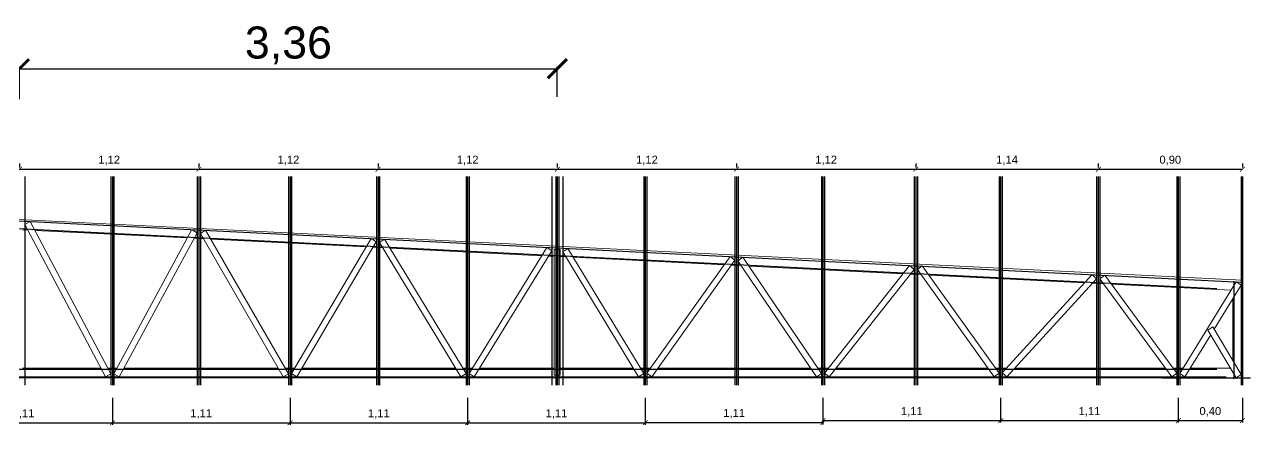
# Model space of a CAD drawing. Header units: millimetres. Extents: x 265 to 899, y -203 to 32.
# Drawn here: x 814.56 to 822.22, y -127.07 to -124.56 of the extents above; entities that cross this region are included whole.
import ezdxf

# ---------------------------------------------------------------- set-up
doc = ezdxf.new("R2010")
doc.units = ezdxf.units.MM
doc.header["$LTSCALE"] = 0.1
doc.header["$MEASUREMENT"] = 0
doc.header["$PDMODE"] = 3
doc.header["$PDSIZE"] = 0.1
doc.linetypes.add('CONTINUA', pattern=[200, 100, 100])
doc.layers.get('DEFPOINTS').update_dxf_attribs({"color": 1})
for name, color, linetype, lineweight in [('00_EST_ANGULARES', 4, 'CONTINUA', 20), ('00_EST_Cotas', 6, 'Continuous', 9), ('00_EST_Viga', 5, 'Continuous', 20), ('00_EST_Viga_Montante', 5, 'Continuous', 20)]:
    doc.layers.add(name, color=color, linetype=linetype, lineweight=lineweight)
doc.layers.add('00_EST_Aux', color=7, linetype='Continuous', true_color=0xd02fca, plot=False)
doc.styles.add('Arial1_50', font='arial.ttf', dxfattribs={"height": 0.05})
doc.styles.add('Arial20', font='arial.ttf', dxfattribs={"height": 0.2})
doc.dimstyles.new('Cota 1-100-Andres', dxfattribs={"dimtxt": 0.2, "dimasz": 0.12, "dimexe": 0.012, "dimexo": 0.15, "dimgap": 0.025, "dimtad": 1, "dimzin": 0, "dimtxsty": 'Arial20', "dimblk1": 'ARCHTICK', "dimblk2": 'ARCHTICK', "dimsah": 1, "dimcen": 0.09, "dimclrd": 256, "dimclre": 256, "dimclrt": 256, "dimazin": 0, "dimtfac": 1, "dimtofl": 0, "dimtmove": 0, "dimatfit": 3, "dimldrblk": 'ARCHTICK', "dimfxl": 1, "dimtolj": 1, "dimtzin": 0, "dimarcsym": 0})
doc.dimstyles.new('Cota 1-25-Andres', dxfattribs={"dimtxt": 0.05, "dimasz": 0.03, "dimexe": 0.012, "dimexo": 0.08, "dimgap": 0.025, "dimtad": 1, "dimzin": 0, "dimtxsty": 'Arial1_50', "dimblk1": 'ARCHTICK', "dimblk2": 'ARCHTICK', "dimsah": 1, "dimcen": 0.09, "dimclrd": 256, "dimclre": 256, "dimclrt": 256, "dimazin": 0, "dimtfac": 1, "dimtofl": 0, "dimtmove": 0, "dimatfit": 3, "dimldrblk": 'ARCHTICK', "dimfxl": 1, "dimtolj": 1, "dimtzin": 0, "dimarcsym": 0})

# ---------------------------------------------------------------- blocks, each defined once
blk = doc.blocks.new('_ARCHTICK')
at = {"color": 0, "linetype": 'ByBlock', "const_width": 0.15}
blk.add_lwpolyline([(-0.5, -0.5), (0.5, 0.5)], dxfattribs=at)
blk = doc.blocks.new('*D231')
at = {"layer": '00_EST_Cotas', "lineweight": -2, "transparency": 16777216}
for p, q in [((814.0028, -126.8958), (814.0028, -127.0632)), ((815.1128, -126.8958), (815.1128, -127.0632)), ((814.0028, -127.0512), (815.1128, -127.0512))]:
    blk.add_line(p, q, dxfattribs=at)
at = {"layer": 'DEFPOINTS', "color": 0, "transparency": 16777216}
for p in [(814.0028, -126.8158), (815.1128, -126.8158), (815.1128, -127.0512)]:
    blk.add_point(p, dxfattribs=at)
at = {"layer": '00_EST_Cotas', "lineweight": -2, "transparency": 16777216, "xscale": 0.03, "yscale": 0.03, "zscale": 0.03, "rotation": 180}
blk.add_blockref('_ARCHTICK', (814.0028, -127.0512), dxfattribs=at)
at = {"layer": '00_EST_Cotas', "lineweight": -2, "transparency": 16777216, "xscale": 0.03, "yscale": 0.03, "zscale": 0.03}
blk.add_blockref('_ARCHTICK', (815.1128, -127.0512), dxfattribs=at)
at = {"layer": '00_EST_Cotas', "transparency": 16777216, "insert": (814.5578, -126.9962), "char_height": 0.05, "attachment_point": 5, "style": 'Arial1_50'}
blk.add_mtext('\\A1;1,11', dxfattribs=at)
blk = doc.blocks.new('*D232')
at = {"layer": '00_EST_Cotas', "lineweight": -2, "transparency": 16777216}
for p, q in [((815.1128, -126.8958), (815.1128, -127.0632)), ((816.2228, -126.8958), (816.2228, -127.0632)), ((815.1128, -127.0512), (816.2228, -127.0512))]:
    blk.add_line(p, q, dxfattribs=at)
at = {"layer": 'DEFPOINTS', "color": 0, "transparency": 16777216}
for p in [(815.1128, -126.8158), (816.2228, -126.8158), (816.2228, -127.0512)]:
    blk.add_point(p, dxfattribs=at)
at = {"layer": '00_EST_Cotas', "lineweight": -2, "transparency": 16777216, "xscale": 0.03, "yscale": 0.03, "zscale": 0.03, "rotation": 180}
blk.add_blockref('_ARCHTICK', (815.1128, -127.0512), dxfattribs=at)
at = {"layer": '00_EST_Cotas', "lineweight": -2, "transparency": 16777216, "xscale": 0.03, "yscale": 0.03, "zscale": 0.03}
blk.add_blockref('_ARCHTICK', (816.2228, -127.0512), dxfattribs=at)
at = {"layer": '00_EST_Cotas', "transparency": 16777216, "insert": (815.6678, -126.9962), "char_height": 0.05, "attachment_point": 5, "style": 'Arial1_50'}
blk.add_mtext('\\A1;1,11', dxfattribs=at)
blk = doc.blocks.new('*D233')
at = {"layer": '00_EST_Cotas', "lineweight": -2, "transparency": 16777216}
for p, q in [((816.2228, -126.8958), (816.2228, -127.0632)), ((817.3328, -126.8958), (817.3328, -127.0632)), ((816.2228, -127.0512), (817.3328, -127.0512))]:
    blk.add_line(p, q, dxfattribs=at)
at = {"layer": 'DEFPOINTS', "color": 0, "transparency": 16777216}
for p in [(816.2228, -126.8158), (817.3328, -126.8158), (817.3328, -127.0512)]:
    blk.add_point(p, dxfattribs=at)
at = {"layer": '00_EST_Cotas', "lineweight": -2, "transparency": 16777216, "xscale": 0.03, "yscale": 0.03, "zscale": 0.03, "rotation": 180}
blk.add_blockref('_ARCHTICK', (816.2228, -127.0512), dxfattribs=at)
at = {"layer": '00_EST_Cotas', "lineweight": -2, "transparency": 16777216, "xscale": 0.03, "yscale": 0.03, "zscale": 0.03}
blk.add_blockref('_ARCHTICK', (817.3328, -127.0512), dxfattribs=at)
at = {"layer": '00_EST_Cotas', "transparency": 16777216, "insert": (816.7778, -126.9962), "char_height": 0.05, "attachment_point": 5, "style": 'Arial1_50'}
blk.add_mtext('\\A1;1,11', dxfattribs=at)
blk = doc.blocks.new('*D234')
at = {"layer": '00_EST_Cotas', "lineweight": -2, "transparency": 16777216}
for p, q in [((817.3328, -126.8958), (817.3328, -127.0632)), ((818.4428, -126.8958), (818.4428, -127.0632)), ((817.3328, -127.0512), (818.4428, -127.0512))]:
    blk.add_line(p, q, dxfattribs=at)
at = {"layer": 'DEFPOINTS', "color": 0, "transparency": 16777216}
for p in [(817.3328, -126.8158), (818.4428, -126.8158), (818.4428, -127.0512)]:
    blk.add_point(p, dxfattribs=at)
at = {"layer": '00_EST_Cotas', "lineweight": -2, "transparency": 16777216, "xscale": 0.03, "yscale": 0.03, "zscale": 0.03, "rotation": 180}
blk.add_blockref('_ARCHTICK', (817.3328, -127.0512), dxfattribs=at)
at = {"layer": '00_EST_Cotas', "lineweight": -2, "transparency": 16777216, "xscale": 0.03, "yscale": 0.03, "zscale": 0.03}
blk.add_blockref('_ARCHTICK', (818.4428, -127.0512), dxfattribs=at)
at = {"layer": '00_EST_Cotas', "transparency": 16777216, "insert": (817.8878, -126.9962), "char_height": 0.05, "attachment_point": 5, "style": 'Arial1_50'}
blk.add_mtext('\\A1;1,11', dxfattribs=at)
blk = doc.blocks.new('*D235')
at = {"layer": '00_EST_Cotas', "lineweight": -2, "transparency": 16777216}
for p, q in [((818.4428, -126.8958), (818.4428, -127.0614)), ((819.5528, -126.8958), (819.5528, -127.0614)), ((818.4428, -127.0494), (819.5528, -127.0494))]:
    blk.add_line(p, q, dxfattribs=at)
at = {"layer": 'DEFPOINTS', "color": 0, "transparency": 16777216}
for p in [(818.4428, -126.8158), (819.5528, -126.8158), (819.5528, -127.0494)]:
    blk.add_point(p, dxfattribs=at)
at = {"layer": '00_EST_Cotas', "lineweight": -2, "transparency": 16777216, "xscale": 0.03, "yscale": 0.03, "zscale": 0.03, "rotation": 180}
blk.add_blockref('_ARCHTICK', (818.4428, -127.0494), dxfattribs=at)
at = {"layer": '00_EST_Cotas', "lineweight": -2, "transparency": 16777216, "xscale": 0.03, "yscale": 0.03, "zscale": 0.03}
blk.add_blockref('_ARCHTICK', (819.5528, -127.0494), dxfattribs=at)
at = {"layer": '00_EST_Cotas', "transparency": 16777216, "insert": (818.9978, -126.9943), "char_height": 0.05, "attachment_point": 5, "style": 'Arial1_50'}
blk.add_mtext('\\A1;1,11', dxfattribs=at)
blk = doc.blocks.new('*D236')
at = {"layer": '00_EST_Cotas', "lineweight": -2, "transparency": 16777216}
for p, q in [((819.5528, -126.8958), (819.5528, -127.0494)), ((820.6628, -126.8958), (820.6628, -127.0494)), ((819.5528, -127.0374), (820.6628, -127.0374))]:
    blk.add_line(p, q, dxfattribs=at)
at = {"layer": 'DEFPOINTS', "color": 0, "transparency": 16777216}
for p in [(819.5528, -126.8158), (820.6628, -126.8158), (820.6628, -127.0374)]:
    blk.add_point(p, dxfattribs=at)
at = {"layer": '00_EST_Cotas', "lineweight": -2, "transparency": 16777216, "xscale": 0.03, "yscale": 0.03, "zscale": 0.03, "rotation": 180}
blk.add_blockref('_ARCHTICK', (819.5528, -127.0374), dxfattribs=at)
at = {"layer": '00_EST_Cotas', "lineweight": -2, "transparency": 16777216, "xscale": 0.03, "yscale": 0.03, "zscale": 0.03}
blk.add_blockref('_ARCHTICK', (820.6628, -127.0374), dxfattribs=at)
at = {"layer": '00_EST_Cotas', "transparency": 16777216, "insert": (820.1078, -126.9823), "char_height": 0.05, "attachment_point": 5, "style": 'Arial1_50'}
blk.add_mtext('\\A1;1,11', dxfattribs=at)
blk = doc.blocks.new('*D237')
at = {"layer": '00_EST_Cotas', "lineweight": -2, "transparency": 16777216}
for p, q in [((820.6628, -126.8958), (820.6628, -127.0494)), ((821.7728, -126.8958), (821.7728, -127.0494)), ((820.6628, -127.0374), (821.7728, -127.0374))]:
    blk.add_line(p, q, dxfattribs=at)
at = {"layer": 'DEFPOINTS', "color": 0, "transparency": 16777216}
for p in [(820.6628, -126.8158), (821.7728, -126.8158), (821.7728, -127.0374)]:
    blk.add_point(p, dxfattribs=at)
at = {"layer": '00_EST_Cotas', "lineweight": -2, "transparency": 16777216, "xscale": 0.03, "yscale": 0.03, "zscale": 0.03, "rotation": 180}
blk.add_blockref('_ARCHTICK', (820.6628, -127.0374), dxfattribs=at)
at = {"layer": '00_EST_Cotas', "lineweight": -2, "transparency": 16777216, "xscale": 0.03, "yscale": 0.03, "zscale": 0.03}
blk.add_blockref('_ARCHTICK', (821.7728, -127.0374), dxfattribs=at)
at = {"layer": '00_EST_Cotas', "transparency": 16777216, "insert": (821.2178, -126.9823), "char_height": 0.05, "attachment_point": 5, "style": 'Arial1_50'}
blk.add_mtext('\\A1;1,11', dxfattribs=at)
blk = doc.blocks.new('*D229')
at = {"layer": '00_EST_Cotas', "lineweight": -2, "transparency": 16777216}
for p, q in [((821.7728, -126.8958), (821.7728, -127.0494)), ((822.1731, -126.8958), (822.1731, -127.0494)), ((821.7728, -127.0374), (822.1731, -127.0374))]:
    blk.add_line(p, q, dxfattribs=at)
at = {"layer": 'DEFPOINTS', "color": 0, "transparency": 16777216}
for p in [(821.7728, -126.8158), (822.1731, -126.8158), (822.1731, -127.0374)]:
    blk.add_point(p, dxfattribs=at)
at = {"layer": '00_EST_Cotas', "lineweight": -2, "transparency": 16777216, "xscale": 0.03, "yscale": 0.03, "zscale": 0.03, "rotation": 180}
blk.add_blockref('_ARCHTICK', (821.7728, -127.0374), dxfattribs=at)
at = {"layer": '00_EST_Cotas', "lineweight": -2, "transparency": 16777216, "xscale": 0.03, "yscale": 0.03, "zscale": 0.03}
blk.add_blockref('_ARCHTICK', (822.1731, -127.0374), dxfattribs=at)
at = {"layer": '00_EST_Cotas', "transparency": 16777216, "insert": (821.9729, -126.9823), "char_height": 0.05, "attachment_point": 5, "style": 'Arial1_50'}
blk.add_mtext('\\A1;0,40', dxfattribs=at)
blk = doc.blocks.new('*D238')
at = {"layer": '00_EST_Cotas', "lineweight": -2, "transparency": 16777216}
for p, q in [((814.5328, -125.4303), (814.5328, -125.454)), ((814.5328, -125.466), (815.6528, -125.466)), ((815.6528, -125.4303), (815.6528, -125.454))]:
    blk.add_line(p, q, dxfattribs=at)
at = {"layer": 'DEFPOINTS', "color": 0, "transparency": 16777216}
for p in [(815.6528, -125.466), (814.5328, -125.5103), (815.6528, -125.5103)]:
    blk.add_point(p, dxfattribs=at)
at = {"layer": '00_EST_Cotas', "lineweight": -2, "transparency": 16777216, "xscale": 0.03, "yscale": 0.03, "zscale": 0.03, "rotation": 180}
blk.add_blockref('_ARCHTICK', (814.5328, -125.466), dxfattribs=at)
at = {"layer": '00_EST_Cotas', "lineweight": -2, "transparency": 16777216, "xscale": 0.03, "yscale": 0.03, "zscale": 0.03}
blk.add_blockref('_ARCHTICK', (815.6528, -125.466), dxfattribs=at)
at = {"layer": '00_EST_Cotas', "transparency": 16777216, "insert": (815.0928, -125.4109), "char_height": 0.05, "attachment_point": 5, "style": 'Arial1_50'}
blk.add_mtext('\\A1;1,12', dxfattribs=at)
blk = doc.blocks.new('*D239')
at = {"layer": '00_EST_Cotas', "lineweight": -2, "transparency": 16777216}
for p, q in [((815.6528, -125.4303), (815.6528, -125.454)), ((815.6528, -125.466), (816.7728, -125.466)), ((816.7728, -125.4303), (816.7728, -125.454))]:
    blk.add_line(p, q, dxfattribs=at)
at = {"layer": 'DEFPOINTS', "color": 0, "transparency": 16777216}
for p in [(816.7728, -125.466), (815.6528, -125.5103), (816.7728, -125.5103)]:
    blk.add_point(p, dxfattribs=at)
at = {"layer": '00_EST_Cotas', "lineweight": -2, "transparency": 16777216, "xscale": 0.03, "yscale": 0.03, "zscale": 0.03, "rotation": 180}
blk.add_blockref('_ARCHTICK', (815.6528, -125.466), dxfattribs=at)
at = {"layer": '00_EST_Cotas', "lineweight": -2, "transparency": 16777216, "xscale": 0.03, "yscale": 0.03, "zscale": 0.03}
blk.add_blockref('_ARCHTICK', (816.7728, -125.466), dxfattribs=at)
at = {"layer": '00_EST_Cotas', "transparency": 16777216, "insert": (816.2128, -125.4109), "char_height": 0.05, "attachment_point": 5, "style": 'Arial1_50'}
blk.add_mtext('\\A1;1,12', dxfattribs=at)
blk = doc.blocks.new('*D240')
at = {"layer": '00_EST_Cotas', "lineweight": -2, "transparency": 16777216}
for p, q in [((816.7728, -125.4303), (816.7728, -125.454)), ((816.7728, -125.466), (817.8928, -125.466)), ((817.8928, -125.4303), (817.8928, -125.454))]:
    blk.add_line(p, q, dxfattribs=at)
at = {"layer": 'DEFPOINTS', "color": 0, "transparency": 16777216}
for p in [(817.8928, -125.466), (816.7728, -125.5103), (817.8928, -125.5103)]:
    blk.add_point(p, dxfattribs=at)
at = {"layer": '00_EST_Cotas', "lineweight": -2, "transparency": 16777216, "xscale": 0.03, "yscale": 0.03, "zscale": 0.03, "rotation": 180}
blk.add_blockref('_ARCHTICK', (816.7728, -125.466), dxfattribs=at)
at = {"layer": '00_EST_Cotas', "lineweight": -2, "transparency": 16777216, "xscale": 0.03, "yscale": 0.03, "zscale": 0.03}
blk.add_blockref('_ARCHTICK', (817.8928, -125.466), dxfattribs=at)
at = {"layer": '00_EST_Cotas', "transparency": 16777216, "insert": (817.3328, -125.4109), "char_height": 0.05, "attachment_point": 5, "style": 'Arial1_50'}
blk.add_mtext('\\A1;1,12', dxfattribs=at)
blk = doc.blocks.new('*D241')
at = {"layer": '00_EST_Cotas', "lineweight": -2, "transparency": 16777216}
for p, q in [((817.8928, -125.4303), (817.8928, -125.454)), ((817.8928, -125.466), (819.0128, -125.466)), ((819.0128, -125.4303), (819.0128, -125.454))]:
    blk.add_line(p, q, dxfattribs=at)
at = {"layer": 'DEFPOINTS', "color": 0, "transparency": 16777216}
for p in [(819.0128, -125.466), (817.8928, -125.5103), (819.0128, -125.5103)]:
    blk.add_point(p, dxfattribs=at)
at = {"layer": '00_EST_Cotas', "lineweight": -2, "transparency": 16777216, "xscale": 0.03, "yscale": 0.03, "zscale": 0.03, "rotation": 180}
blk.add_blockref('_ARCHTICK', (817.8928, -125.466), dxfattribs=at)
at = {"layer": '00_EST_Cotas', "lineweight": -2, "transparency": 16777216, "xscale": 0.03, "yscale": 0.03, "zscale": 0.03}
blk.add_blockref('_ARCHTICK', (819.0128, -125.466), dxfattribs=at)
at = {"layer": '00_EST_Cotas', "transparency": 16777216, "insert": (818.4528, -125.4109), "char_height": 0.05, "attachment_point": 5, "style": 'Arial1_50'}
blk.add_mtext('\\A1;1,12', dxfattribs=at)
blk = doc.blocks.new('*D242')
at = {"layer": '00_EST_Cotas', "lineweight": -2, "transparency": 16777216}
for p, q in [((819.0128, -125.4303), (819.0128, -125.454)), ((819.0128, -125.466), (820.1328, -125.466)), ((820.1328, -125.4303), (820.1328, -125.454))]:
    blk.add_line(p, q, dxfattribs=at)
at = {"layer": 'DEFPOINTS', "color": 0, "transparency": 16777216}
for p in [(820.1328, -125.466), (819.0128, -125.5103), (820.1328, -125.5103)]:
    blk.add_point(p, dxfattribs=at)
at = {"layer": '00_EST_Cotas', "lineweight": -2, "transparency": 16777216, "xscale": 0.03, "yscale": 0.03, "zscale": 0.03, "rotation": 180}
blk.add_blockref('_ARCHTICK', (819.0128, -125.466), dxfattribs=at)
at = {"layer": '00_EST_Cotas', "lineweight": -2, "transparency": 16777216, "xscale": 0.03, "yscale": 0.03, "zscale": 0.03}
blk.add_blockref('_ARCHTICK', (820.1328, -125.466), dxfattribs=at)
at = {"layer": '00_EST_Cotas', "transparency": 16777216, "insert": (819.5728, -125.4109), "char_height": 0.05, "attachment_point": 5, "style": 'Arial1_50'}
blk.add_mtext('\\A1;1,12', dxfattribs=at)
blk = doc.blocks.new('*D243')
at = {"layer": '00_EST_Cotas', "lineweight": -2, "transparency": 16777216}
for p, q in [((820.1328, -125.4303), (820.1328, -125.454)), ((820.1328, -125.466), (821.2728, -125.466)), ((821.2728, -125.4303), (821.2728, -125.454))]:
    blk.add_line(p, q, dxfattribs=at)
at = {"layer": 'DEFPOINTS', "color": 0, "transparency": 16777216}
for p in [(821.2728, -125.466), (820.1328, -125.5103), (821.2728, -125.5103)]:
    blk.add_point(p, dxfattribs=at)
at = {"layer": '00_EST_Cotas', "lineweight": -2, "transparency": 16777216, "xscale": 0.03, "yscale": 0.03, "zscale": 0.03, "rotation": 180}
blk.add_blockref('_ARCHTICK', (820.1328, -125.466), dxfattribs=at)
at = {"layer": '00_EST_Cotas', "lineweight": -2, "transparency": 16777216, "xscale": 0.03, "yscale": 0.03, "zscale": 0.03}
blk.add_blockref('_ARCHTICK', (821.2728, -125.466), dxfattribs=at)
at = {"layer": '00_EST_Cotas', "transparency": 16777216, "insert": (820.7028, -125.4109), "char_height": 0.05, "attachment_point": 5, "style": 'Arial1_50'}
blk.add_mtext('\\A1;1,14', dxfattribs=at)
blk = doc.blocks.new('*D244')
at = {"layer": '00_EST_Cotas', "lineweight": -2, "transparency": 16777216}
for p, q in [((821.2728, -125.4303), (821.2728, -125.454)), ((821.2728, -125.466), (822.1731, -125.466)), ((822.1731, -125.4303), (822.1731, -125.454))]:
    blk.add_line(p, q, dxfattribs=at)
at = {"layer": 'DEFPOINTS', "color": 0, "transparency": 16777216}
for p in [(822.1731, -125.466), (821.2728, -125.5103), (822.1731, -125.5103)]:
    blk.add_point(p, dxfattribs=at)
at = {"layer": '00_EST_Cotas', "lineweight": -2, "transparency": 16777216, "xscale": 0.03, "yscale": 0.03, "zscale": 0.03, "rotation": 180}
blk.add_blockref('_ARCHTICK', (821.2728, -125.466), dxfattribs=at)
at = {"layer": '00_EST_Cotas', "lineweight": -2, "transparency": 16777216, "xscale": 0.03, "yscale": 0.03, "zscale": 0.03}
blk.add_blockref('_ARCHTICK', (822.1731, -125.466), dxfattribs=at)
at = {"layer": '00_EST_Cotas', "transparency": 16777216, "insert": (821.7229, -125.4109), "char_height": 0.05, "attachment_point": 5, "style": 'Arial1_50'}
blk.add_mtext('\\A1;0,90', dxfattribs=at)
blk = doc.blocks.new('*D254')
at = {"layer": '00_EST_Cotas', "lineweight": -2, "transparency": 16777216}
for p, q in [((814.5328, -125.0281), (814.5328, -124.8256)), ((814.5328, -124.8376), (817.8928, -124.8376)), ((817.8928, -125.0136), (817.8928, -124.8256))]:
    blk.add_line(p, q, dxfattribs=at)
at = {"layer": 'DEFPOINTS', "color": 0, "transparency": 16777216}
for p in [(817.8928, -124.8376), (814.5328, -125.1781), (817.8928, -125.1636)]:
    blk.add_point(p, dxfattribs=at)
at = {"layer": '00_EST_Cotas', "lineweight": -2, "transparency": 16777216, "xscale": 0.12, "yscale": 0.12, "zscale": 0.12, "rotation": 180}
blk.add_blockref('_ARCHTICK', (814.5328, -124.8376), dxfattribs=at)
at = {"layer": '00_EST_Cotas', "lineweight": -2, "transparency": 16777216, "xscale": 0.12, "yscale": 0.12, "zscale": 0.12}
blk.add_blockref('_ARCHTICK', (817.8928, -124.8376), dxfattribs=at)
at = {"layer": '00_EST_Cotas', "transparency": 16777216, "insert": (816.2128, -124.6924), "char_height": 0.2, "attachment_point": 5, "style": 'Arial20'}
blk.add_mtext('\\A1;3,36', dxfattribs=at)

msp = doc.modelspace()

# ---------------------------------------------------------------- linework, layer by layer
at = {"layer": '00_EST_ANGULARES'}
for p, q in [((814.5668, -125.8123), (814.5996, -125.793)), ((815.0699, -126.7639), (814.5668, -125.8123)), ((814.5996, -125.793), (815.1028, -126.7446)), ((815.6096, -125.8435), (815.1228, -126.7448)), ((815.6096, -125.8435), (815.6426, -125.8626)), ((815.6628, -125.8671), (815.6953, -125.8472)), ((815.6953, -125.8472), (816.2128, -126.744)), ((815.1557, -126.7639), (815.6426, -125.8626)), ((816.1803, -126.7639), (815.6628, -125.8671)), ((816.7292, -125.8994), (816.2328, -126.7436)), ((816.265, -126.7639), (816.7615, -125.9197)), ((816.7292, -125.8994), (816.7615, -125.9197)), ((816.7813, -125.9242), (816.8134, -125.9037)), ((817.2907, -126.7639), (816.7813, -125.9242)), ((816.8134, -125.9037), (817.3228, -126.7434)), ((817.8273, -125.9543), (817.3428, -126.7424)), ((817.3742, -126.7639), (817.8588, -125.9758)), ((817.8588, -125.9758), (817.8273, -125.9543)), ((817.8737, -125.9676), (817.9118, -125.9676)), ((817.8737, -125.9676), (817.8737, -126.7539)), ((817.9118, -126.7539), (817.9118, -125.9676)), ((817.9268, -125.9821), (817.9584, -125.9609)), ((818.4012, -126.7639), (817.9268, -125.9821)), ((817.9584, -125.9609), (818.4328, -126.7427)), ((818.9725, -126.0116), (818.4528, -126.7411)), ((818.4833, -126.7639), (819.0031, -126.0344)), ((819.0031, -126.0344), (818.9725, -126.0116)), ((819.0213, -126.0376), (819.0524, -126.0156)), ((819.5131, -126.7639), (819.0213, -126.0376)), ((819.0524, -126.0156), (819.5442, -126.7419)), ((820.0931, -126.0676), (819.5628, -126.7397)), ((820.1226, -126.0918), (820.0931, -126.0676)), ((820.1428, -126.0932), (820.1733, -126.0703)), ((820.1733, -126.0703), (820.6528, -126.7411)), ((819.5922, -126.7639), (820.1226, -126.0918)), ((820.6223, -126.7639), (820.1428, -126.0932)), ((821.2348, -126.1247), (820.6728, -126.7378)), ((820.7006, -126.7639), (821.2626, -126.1507)), ((821.2348, -126.1247), (821.2626, -126.1507)), ((821.2828, -126.1517), (821.313, -126.1285)), ((821.7326, -126.7639), (821.2828, -126.1517)), ((821.3129, -126.1286), (821.7628, -126.7407)), ((821.7828, -126.743), (822.1348, -126.1696)), ((822.1667, -126.1905), (821.9979, -126.4655)), ((822.1348, -126.1696), (822.1667, -126.1905)), ((821.9571, -126.4714), (821.9889, -126.4505)), ((821.9889, -126.4505), (822.1667, -126.7494)), ((821.9754, -126.5021), (821.8146, -126.7639)), ((822.1348, -126.7703), (821.9571, -126.4714)), ((815.0699, -126.7639), (815.1028, -126.7446)), ((815.1228, -126.7448), (815.1557, -126.7639)), ((816.1803, -126.7639), (816.2128, -126.744)), ((816.2328, -126.7436), (816.265, -126.7639)), ((817.2907, -126.7639), (817.3228, -126.7434)), ((817.3428, -126.7424), (817.3742, -126.7639)), ((817.8737, -126.7539), (817.9118, -126.7539)), ((818.4012, -126.7639), (818.4328, -126.7427)), ((818.4833, -126.7639), (818.4528, -126.7411)), ((819.5131, -126.7639), (819.5442, -126.7419)), ((819.5628, -126.7397), (819.5922, -126.7639)), ((820.6223, -126.7639), (820.6528, -126.7411)), ((820.6728, -126.7378), (820.7006, -126.7639)), ((821.7326, -126.7639), (821.7628, -126.7407)), ((821.7828, -126.743), (821.8146, -126.7639)), ((822.1348, -126.7703), (822.1667, -126.7494))]:
    msp.add_line(p, q, dxfattribs=at)
at = {"layer": '00_EST_Aux'}
for p, q in [((814.5668, -125.5103), (814.5668, -126.8158)), ((815.1028, -125.5103), (815.1028, -126.8158)), ((815.1128, -125.5103), (815.1128, -126.8158)), ((815.1228, -125.5103), (815.1228, -126.8158)), ((815.6428, -125.5103), (815.6428, -126.8158)), ((815.6528, -125.5103), (815.6528, -126.8158)), ((815.6628, -125.5103), (815.6628, -126.8158)), ((816.2128, -125.5103), (816.2128, -126.8158)), ((816.2228, -125.5103), (816.2228, -126.8158)), ((816.2328, -125.5103), (816.2328, -126.8158)), ((816.7628, -125.5103), (816.7628, -126.8158)), ((816.7728, -125.5103), (816.7728, -126.8158)), ((816.7828, -125.5103), (816.7828, -126.8158)), ((817.3228, -125.5103), (817.3228, -126.8158)), ((817.3328, -125.5103), (817.3328, -126.8158)), ((817.3428, -125.5103), (817.3428, -126.8158)), ((817.8587, -125.5108), (817.8587, -126.8163)), ((817.8828, -125.5103), (817.8828, -126.8158)), ((817.8928, -125.5103), (817.8928, -126.8158)), ((817.9028, -125.5103), (817.9028, -126.8158)), ((817.9268, -125.5103), (817.9268, -126.8158)), ((818.4328, -125.5103), (818.4328, -126.8158)), ((818.4428, -125.5103), (818.4428, -126.8158)), ((818.4528, -125.5103), (818.4528, -126.8158)), ((819.0028, -125.5103), (819.0028, -126.8158)), ((819.0128, -125.5103), (819.0128, -126.8158)), ((819.0228, -125.5103), (819.0228, -126.8158)), ((819.5428, -125.5103), (819.5428, -126.8158)), ((819.5528, -125.5103), (819.5528, -126.8158)), ((819.5628, -125.5103), (819.5628, -126.8158)), ((820.1228, -125.5103), (820.1228, -126.8158)), ((820.1328, -125.5103), (820.1328, -126.8158)), ((820.1428, -125.5103), (820.1428, -126.8158)), ((820.6528, -125.5103), (820.6528, -126.8158)), ((820.6628, -125.5103), (820.6628, -126.8158)), ((820.6728, -125.5103), (820.6728, -126.8158)), ((821.2628, -125.5103), (821.2628, -126.8158)), ((821.2728, -125.5103), (821.2728, -126.8158)), ((821.2828, -125.5103), (821.2828, -126.8158)), ((821.7628, -125.5103), (821.7628, -126.8158)), ((821.7728, -125.5103), (821.7728, -126.8158)), ((821.7828, -125.5103), (821.7828, -126.8158)), ((822.1667, -125.5103), (822.1667, -126.8158)), ((822.1731, -125.5103), (822.1731, -126.8158)), ((810.2724, -125.5767), (822.1655, -126.1712)), ((810.3331, -125.627), (822.0131, -126.2108)), ((822.1195, -126.1652), (822.1195, -126.7753)), ((810.2728, -126.7639), (822.0728, -126.7639)), ((810.3328, -126.7167), (822.0128, -126.7167)), ((821.6728, -126.7703), (822.2239, -126.7703))]:
    msp.add_line(p, q, dxfattribs=at)
at = {"layer": '00_EST_Viga'}
for p, q in [((810.2728, -125.5703), (822.1728, -126.1601)), ((814.5518, -125.8443), (814.5846, -125.8459)), ((814.6288, -125.8481), (815.5814, -125.8957)), ((815.6235, -125.8978), (815.6822, -125.9008)), ((815.7275, -125.903), (816.6986, -125.9516)), ((816.7415, -125.9537), (816.8011, -125.9567)), ((816.847, -125.959), (817.7953, -126.0064)), ((817.8387, -126.0086), (817.8737, -126.0103)), ((817.9118, -126.0122), (817.9462, -126.0139)), ((817.992, -126.0162), (818.9356, -126.0634)), ((818.9808, -126.0657), (819.0424, -126.0687)), ((819.09, -126.0711), (820.0524, -126.1192)), ((820.0991, -126.1216), (820.1654, -126.1249)), ((820.214, -126.1273), (821.1877, -126.176)), ((821.2372, -126.1784), (821.3049, -126.1818)), ((821.3538, -126.1843), (822.1029, -126.2217)), ((810.2728, -126.7703), (822.1728, -126.7703)), ((814.5518, -126.7103), (815.0416, -126.7103)), ((815.0847, -126.7103), (815.1414, -126.7103)), ((815.1847, -126.7103), (816.1494, -126.7103)), ((816.1933, -126.7103), (816.2524, -126.7103)), ((816.2966, -126.7103), (817.2582, -126.7103)), ((817.3027, -126.7103), (817.3625, -126.7103)), ((817.4072, -126.7103), (817.8737, -126.7103)), ((817.9118, -126.7103), (818.3686, -126.7103)), ((818.4132, -126.7103), (818.4747, -126.7103)), ((818.5215, -126.7103), (819.4768, -126.7103)), ((819.5228, -126.7103), (819.586, -126.7103)), ((819.6345, -126.7103), (820.584, -126.7103)), ((820.6308, -126.7103), (820.698, -126.7103)), ((820.7497, -126.7103), (821.6932, -126.7103)), ((821.7405, -126.7103), (821.8029, -126.7103)), ((821.8476, -126.7103), (822.0992, -126.7103))]:
    msp.add_line(p, q, dxfattribs=at)
at = {"layer": '00_EST_Viga_Montante'}
for p, q in [((822.1728, -126.1601), (822.1728, -126.7703)), ((822.1128, -126.2784), (822.1128, -126.6587))]:
    msp.add_line(p, q, dxfattribs=at)

# ---------------------------------------------------------------- dimensions: what is measured, and where the dimension line sits
at = {"layer": '00_EST_Cotas'}
for base, p1, p2, dimstyle, picture, middle in [((817.8928, -124.8376), (814.5328, -125.1781), (817.8928, -125.1636), 'Cota 1-100-Andres', '*D254', (816.2128, -124.6924)), ((815.6528, -125.466), (814.5328, -125.5103), (815.6528, -125.5103), 'Cota 1-25-Andres', '*D238', (815.0928, -125.4109)), ((816.7728, -125.466), (815.6528, -125.5103), (816.7728, -125.5103), 'Cota 1-25-Andres', '*D239', (816.2128, -125.4109)), ((817.8928, -125.466), (816.7728, -125.5103), (817.8928, -125.5103), 'Cota 1-25-Andres', '*D240', (817.3328, -125.4109)), ((819.0128, -125.466), (817.8928, -125.5103), (819.0128, -125.5103), 'Cota 1-25-Andres', '*D241', (818.4528, -125.4109)), ((820.1328, -125.466), (819.0128, -125.5103), (820.1328, -125.5103), 'Cota 1-25-Andres', '*D242', (819.5728, -125.4109)), ((821.2728, -125.466), (820.1328, -125.5103), (821.2728, -125.5103), 'Cota 1-25-Andres', '*D243', (820.7028, -125.4109)), ((822.1731, -125.466), (821.2728, -125.5103), (822.1731, -125.5103), 'Cota 1-25-Andres', '*D244', (821.7229, -125.4109)), ((815.1128, -127.0512), (814.0028, -126.8158), (815.1128, -126.8158), 'Cota 1-25-Andres', '*D231', (814.5578, -126.9962)), ((816.2228, -127.0512), (815.1128, -126.8158), (816.2228, -126.8158), 'Cota 1-25-Andres', '*D232', (815.6678, -126.9962)), ((817.3328, -127.0512), (816.2228, -126.8158), (817.3328, -126.8158), 'Cota 1-25-Andres', '*D233', (816.7778, -126.9962)), ((818.4428, -127.0512), (817.3328, -126.8158), (818.4428, -126.8158), 'Cota 1-25-Andres', '*D234', (817.8878, -126.9962)), ((819.5528, -127.0494), (818.4428, -126.8158), (819.5528, -126.8158), 'Cota 1-25-Andres', '*D235', (818.9978, -126.9943)), ((820.6628, -127.0374), (819.5528, -126.8158), (820.6628, -126.8158), 'Cota 1-25-Andres', '*D236', (820.1078, -126.9823)), ((821.7728, -127.0374), (820.6628, -126.8158), (821.7728, -126.8158), 'Cota 1-25-Andres', '*D237', (821.2178, -126.9823))]:
    dim = msp.add_linear_dim(base=base, p1=p1, p2=p2, dimstyle=dimstyle, dxfattribs=at)
    dim.commit()
    dim.dimension.update_dxf_attribs({"geometry": picture, "text_midpoint": middle})
dim = msp.add_linear_dim(base=(822.1731, -127.0374), p1=(821.7728, -126.8158), p2=(822.1731, -126.8158), dimstyle='Cota 1-25-Andres', dxfattribs=at)
dim.commit()
dim.dimension.update_dxf_attribs({"geometry": '*D229', "text_midpoint": (821.9729, -127.0374), "dimtype": 160})

doc.saveas('drawing.dxf')
